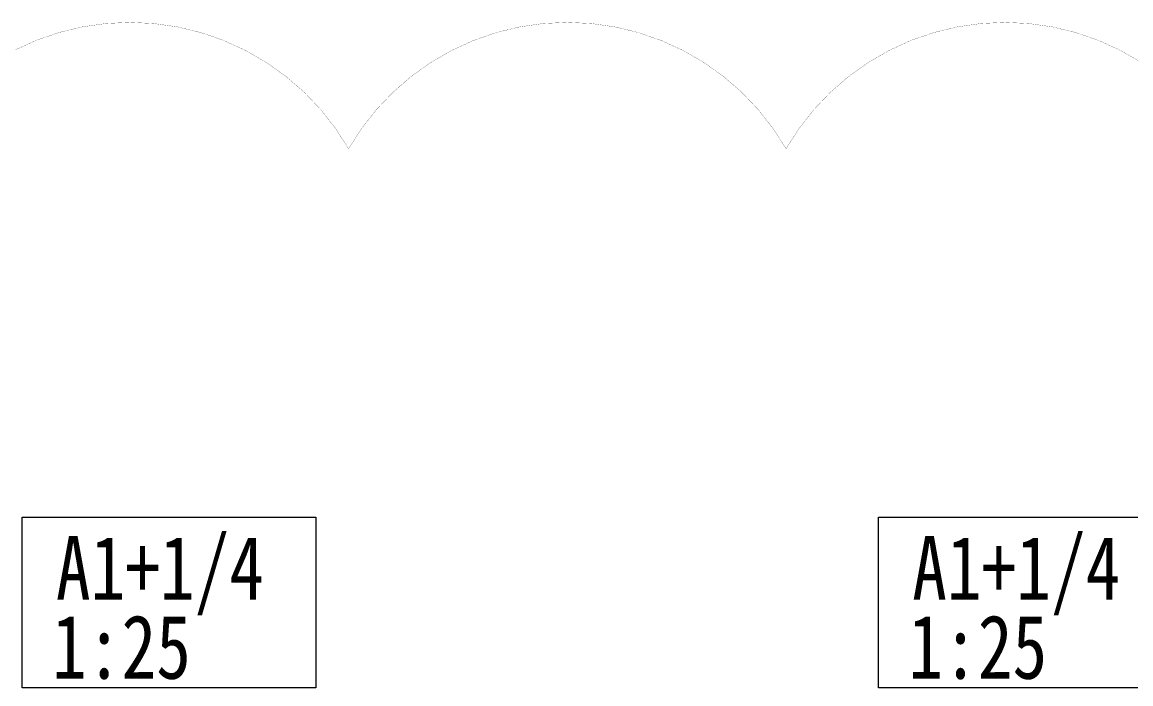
# Model space of a CAD drawing. Extents: x -668857 to 154266, y -275694 to 291306.
# Drawn here: x 15307 to 44567, y 167313 to 184761 of the extents above; entities that cross this region are included whole.
import ezdxf

# ---------------------------------------------------------------- set-up
doc = ezdxf.new("R2010")
doc.units = 0
doc.header["$LTSCALE"] = 1000
doc.layers.add('图框', color=9, linetype='CONTINUOUS', lineweight=18)
doc.layers.add('审图修改', color=2, linetype='CONTINUOUS', plot=False)
doc.styles.add('黑体', font='simhei.ttf')

msp = doc.modelspace()

# ---------------------------------------------------------------- linework, layer by layer
at = {"layer": '图框', "color": 2}
for points in [[(23057.01, 167207.06), (15307.01, 167207.06), (15307.01, 171707.06), (23057.01, 171707.06)], [(45657.01, 167207.06), (37907.01, 167207.06), (37907.01, 171707.06), (45657.01, 171707.06)]]:
    msp.add_lwpolyline(points, close=True, dxfattribs=at)
at = {"layer": '审图修改', "const_width": 5}
msp.add_lwpolyline([(-33809.52, 181423.83, -0.57735027), (-22263.27, 181423.83, -0.57735027), (-10717.01, 181423.83, -0.57735027), (829.24, 181423.83, -0.57735027), (12375.5, 181423.83, -0.57735027), (23921.75, 181423.83, -0.57735027), (35468.01, 181423.83, -0.57735027), (47014.26, 181423.83, -0.57735027), (58560.52, 181423.83, -0.57735027), (70106.77, 181423.83, -0.57735027)], format="xyb", dxfattribs=at)

# ---------------------------------------------------------------- texts
at = {"layer": '图框', "color": 2, "style": '黑体', "width": 0.8}
for s, p in [('A1+1/4', (16197.4, 169527.75)), ('A1+1/4', (38797.4, 169527.75)), ('1:25', (16097.8, 167446.23)), ('1:25', (38697.8, 167446.23))]:
    msp.add_text(s, height=1682.363, dxfattribs=at).set_placement(p)

doc.saveas('drawing.dxf')
